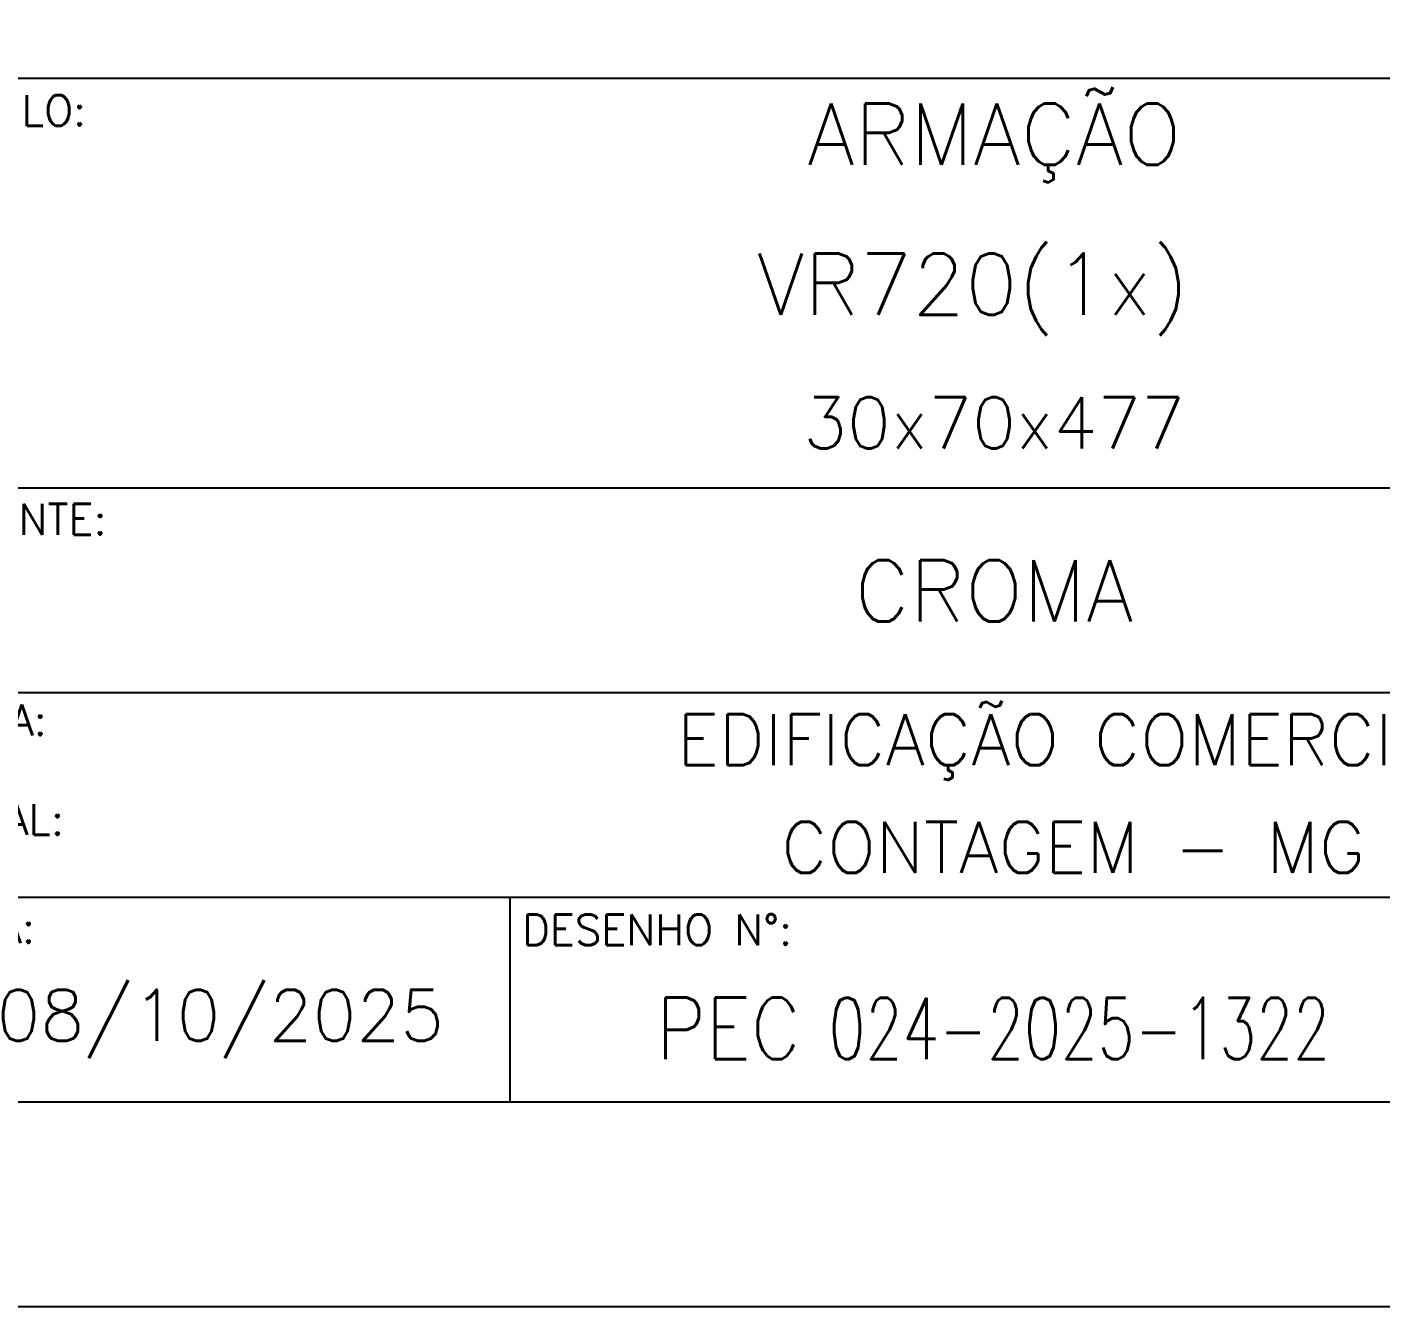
# Model space of a CAD drawing. Header units: centimetres. Extents: x 1658 to 6058, y 7825 to 9310.
# Drawn here: x 5509.8 to 5840.3, y 7824.9 to 8137.4 of the extents above; entities that cross this region are included whole.
import ezdxf
from ezdxf.enums import TextEntityAlignment as Align

# ---------------------------------------------------------------- set-up
doc = ezdxf.new("R2010")
doc.units = ezdxf.units.CM
doc.header["$LTSCALE"] = 50
doc.header["$MEASUREMENT"] = 0
doc.layers.add('COTAS-PRECON', color=1, linetype='Continuous')
doc.layers.add('FORMATO-PRECON', color=2, linetype='Continuous')
doc.styles.add('PRECON-ROMANS', font='romans.shx')
doc.styles.add('R60', font='ROMANS.shx', dxfattribs={"height": 2})
doc.styles.add('ROMANS', font='ROMANS.SHX', dxfattribs={"oblique": 15, "height": 3})

# ---------------------------------------------------------------- blocks, each defined once
blk = doc.blocks.new('A$C12EB5E76')
at = {"layer": 'FORMATO-PRECON'}
blk.add_lwpolyline([(-114.69, 1254.28), (-114.69, 4224.28), (4085.31, 4224.28), (4085.31, 1254.28)], close=True, dxfattribs=at)
at = {"layer": 'FORMATO-PRECON', "color": 6}
blk.add_lwpolyline([(135.31, 1354.28), (135.31, 4124.28), (3985.31, 4124.28), (3985.31, 1354.28)], close=True, dxfattribs=at)
blk = doc.blocks.new('CARIMBO')
at = {"layer": 'FORMATO-PRECON', "color": 6}
for p, q in [((-1050, 300), (0, 300)), ((-1750, 200), (0, 200)), ((-1750, 100), (0, 100))]:
    blk.add_line(p, q, dxfattribs=at)
blk.add_lwpolyline([(-1750, 500), (0, 500), (0, 0), (-1750, 0)], close=True, dxfattribs=at)
blk.add_lwpolyline([(-761.3, 0), (-761.3, 100)], dxfattribs=at)
at = {"layer": 'FORMATO-PRECON', "style": 'ROMANS'}
for s, p in [('TÍTULO:', (-1039.58, 476.74)), ('CLIENTE:', (-1043.09, 277.05)), ('OBRA:', (-1046.6, 179.07)), ('LOCAL:', (-1046.6, 130.49)), ('DATA:', (-1046.6, 77.69)), ('DESENHO N%%d:', (-755.31, 76.68))]:
    blk.add_text(s, height=15, dxfattribs=at).set_placement(p)
at = {"layer": 'FORMATO-PRECON', "color": 4, "linetype": 'ByBlock', "style": 'R60', "width": 0.9}
blk.add_text('PEC', height=30, dxfattribs=at).set_placement((-689.99, 21.03))
at = {"layer": 'FORMATO-PRECON', "color": 5, "style": 'PRECON-ROMANS', "flags": 8}
for p in [(-524.84, 472.63), (-524.98, 423.02), (-524.98, 399.37), (-524.98, 375.97)]:
    blk.add_attdef('X', text='', height=30, dxfattribs=at).set_placement(p, align=Align.MIDDLE_CENTER)
at = {"layer": 'FORMATO-PRECON', "color": 3, "style": 'PRECON-ROMANS', "flags": 8}
for p in [(-524.98, 331.67), (-486.33, 176.97), (-486.33, 124.42)]:
    blk.add_attdef('X', text='', height=25, dxfattribs=at).set_placement(p, align=Align.MIDDLE_CENTER)
at = {"layer": 'FORMATO-PRECON', "color": 4, "style": 'PRECON-ROMANS', "flags": 8}
for p in [(-524.98, 249.6), (-228.66, 39.37), (-76.7, 39.37), (-483.33, 35.98)]:
    blk.add_attdef('X', text='', height=30, dxfattribs=at).set_placement(p, align=Align.MIDDLE_CENTER)
at = {"layer": 'FORMATO-PRECON', "color": 2, "style": 'PRECON-ROMANS', "flags": 8}
for height, p in [(20, (-1635.81, 142.35)), (20, (-1402.47, 142.35)), (20, (-1169.14, 142.35)), (30, (-902.74, 42.35)), (20, (-1635.81, 42.35))]:
    blk.add_attdef('X', text='', height=height, dxfattribs=at).set_placement(p, align=Align.MIDDLE_CENTER)

msp = doc.modelspace()

# ---------------------------------------------------------------- block references
at = {"layer": 'COTAS-PRECON', "xscale": 0.5000000000000071, "yscale": 0.5000000000000071, "zscale": 0.5000000000000071}
msp.add_blockref('A$C12EB5E76', (4015.702, 7197.786), dxfattribs=at)
at = {"layer": 'FORMATO-PRECON'}
ref = msp.add_blockref('CARIMBO', (6008.357, 7874.924), dxfattribs=dict(at, xscale=0.4999999945868204, yscale=0.4999999945868204, zscale=0.4999999945868204))
ref.add_attrib('X', 'ARMAÇÃO', dxfattribs={"color": 5, "height": 15, "style": 'PRECON-ROMANS', "flags": 8}).set_placement((5745.939, 8111.24), align=Align.MIDDLE_CENTER)
ref.add_attrib('X', 'VR720(1x) ', dxfattribs={"color": 5, "height": 15, "style": 'PRECON-ROMANS', "flags": 8}).set_placement((5745.864, 8074.607), align=Align.MIDDLE_CENTER)
ref.add_attrib('X', '30x70x477', dxfattribs={"color": 3, "height": 12.5, "style": 'PRECON-ROMANS', "flags": 8}).set_placement((5745.864, 8040.761), align=Align.MIDDLE_CENTER)
ref.add_attrib('X', 'CROMA', dxfattribs={"color": 4, "height": 15, "style": 'PRECON-ROMANS', "flags": 8}).set_placement((5745.864, 7999.724), align=Align.MIDDLE_CENTER)
ref.add_attrib('X', 'EDIFICAÇÃO COMERCIAL', dxfattribs={"color": 3, "height": 12.5, "style": 'PRECON-ROMANS', "flags": 8}).set_placement((5765.192, 7963.407), align=Align.MIDDLE_CENTER)
ref.add_attrib('X', 'CONTAGEM - MG', dxfattribs={"color": 3, "height": 12.5, "style": 'PRECON-ROMANS', "flags": 8}).set_placement((5765.192, 7937.136), align=Align.MIDDLE_CENTER)
ref.add_attrib('X', '08/10/2025', dxfattribs={"color": 2, "height": 12.5, "style": 'PRECON-ROMANS'}).set_placement((5556.985, 7896.098), align=Align.MIDDLE_CENTER)
ref.add_attrib('X', '024-2025-1322', dxfattribs={"color": 4, "height": 15, "style": 'PRECON-ROMANS', "width": 0.7}).set_placement((5766.694, 7892.912), align=Align.MIDDLE_CENTER)

doc.saveas('drawing.dxf')
